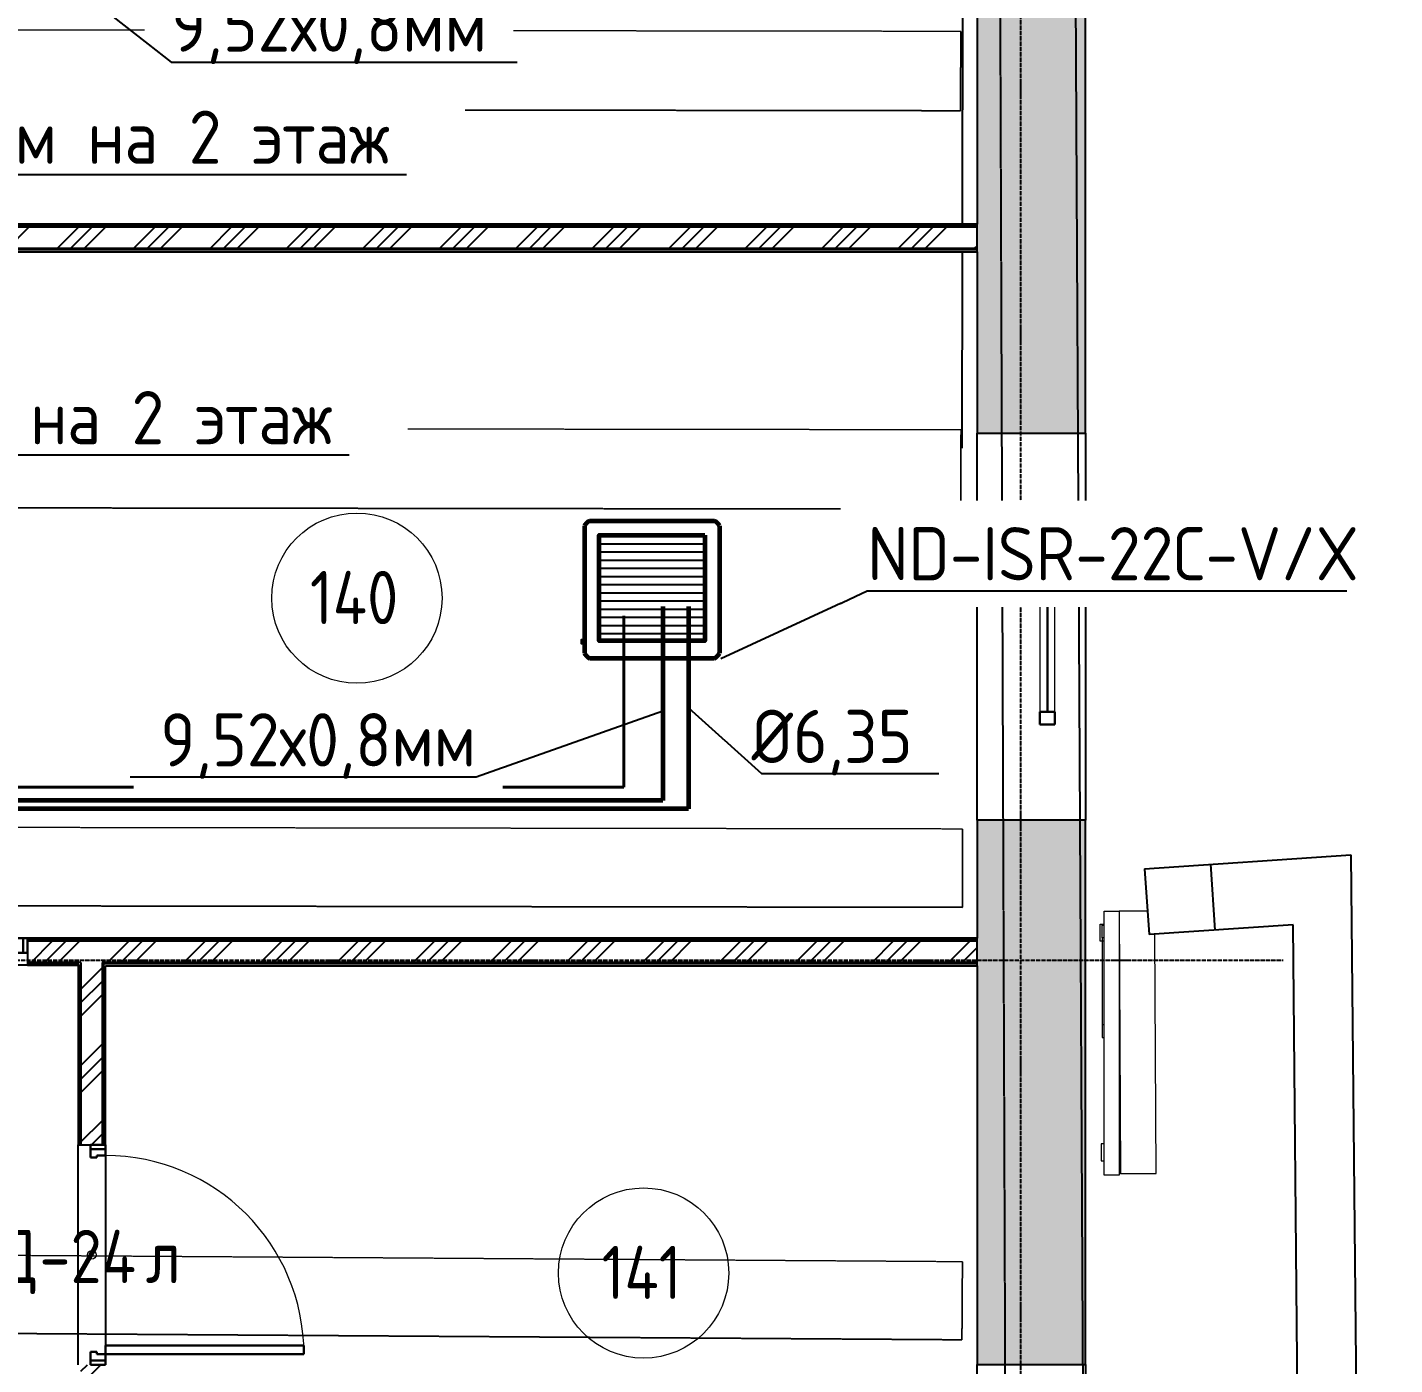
# Model space of a CAD drawing. Header units: millimetres. Extents: x -129048 to 476301, y -5853 to 215316.
# Drawn here: x 51242 to 57666, y 11356 to 17641 of the extents above; entities that cross this region are included whole.
import ezdxf
from ezdxf import colors
from ezdxf.entities.mleader import LeaderData, LeaderLine
from ezdxf.math import Vec2, Vec3

# ---------------------------------------------------------------- set-up
doc = ezdxf.new("R2010")
doc.units = ezdxf.units.MM
for name, pattern in [('ADSK_Линия сетки', [25, 20, -2.5, 0, -2.5]), ('ADSK_Сверху', [4.5, 3, -1.5]), ('ADSK_Снесено', [4.5, 3, -1.5])]:
    doc.linetypes.add(name, pattern=pattern)
for name, color, linetype, lineweight, true_color in [('_ Окна', 5, 'Continuous', 30, 0x0000ff), ('Линии', 7, 'Continuous', 9, 0x00a600), ('Стены внутренние', 5, 'Continuous', 18, 0x0000ff), ('Стены наружные', 1, 'ADSK_Снесено', 18, 0xff0000), ('Стены штриховка', 5, 'Continuous', 18, 0x0000ff)]:
    doc.layers.add(name, color=color, linetype=linetype, lineweight=lineweight, true_color=true_color)
for name, color, linetype, lineweight in [('GAZLAITER', 1, 'Continuous', 40), ('Двери', 251, 'Continuous', 18), ('Дренаж', 36, 'Continuous', 40), ('Каркас', 7, 'Continuous', 18), ('Конд Запас', 3, 'Continuous', 40), ('Кондеи', 6, 'Continuous', 60), ('Марки дверей', 7, 'Continuous', 20), ('Марки помещений', 7, 'Continuous', 20), ('Обратка', 5, 'Continuous', 25), ('Окна', 251, 'Continuous', 18), ('Перекрытие', 7, 'Continuous', 18)]:
    doc.layers.add(name, color=color, linetype=linetype, lineweight=lineweight)
doc.layers.get('Конд Запас').off()
doc.styles.add('GOST Common_2', font='GOST Common_0.ttf', dxfattribs={"width": 0.9, "height": 250})
doc.styles.add('PIK', font='isocpeur.ttf', dxfattribs={"width": 0.9, "height": 250})
pattern_1 = [(45, (0, 0), (-179.6051, 179.6051), []), (45, (63.5, 0), (0, 359.2102), []), (45, (-63.5, 0), (0, 359.2102), [])]

# ---------------------------------------------------------------- blocks, each defined once
blk = doc.blocks.new('ADSK_БалкаЖБ_Прямоугольная - 372_6х306мм-822056-01 План 1-го этажа маркировочный')
at = {"layer": 'Каркас', "color": 253, "linetype": 'ADSK_Сверху', "true_color": 0xaaaaaa}
for p, q in [((-2914.6, 186.3), (-2914.6, -186.3)), ((-2914.6, 186.3), (2914.6, 186.3)), ((2914.6, -186.3), (2914.6, 186.3)), ((-2914.6, -186.3), (2914.6, -186.3))]:
    blk.add_line(p, q, dxfattribs=at)
at = {"layer": 'Каркас', "color": 253, "linetype": 'ADSK_Сверху', "true_color": 0xb2b2b2}
for p, q in [((-2914.6, -186.3), (-2914.6, 186.3)), ((2914.6, 186.3), (-2914.6, 186.3)), ((2914.6, 186.3), (2914.6, -186.3)), ((-2914.6, -186.3), (2914.6, -186.3))]:
    blk.add_line(p, q, dxfattribs=at)
blk = doc.blocks.new('ADSK_БалкаЖБ_Прямоугольная - 368х305мм-822055-01 План 1-го этажа маркировочный')
at = {"layer": 'Каркас', "color": 253, "linetype": 'ADSK_Сверху', "true_color": 0xaaaaaa}
for p, q in [((-2917.7, 184), (-2917.7, -184)), ((-2917.7, 184), (2917.7, 184)), ((2917.7, -184), (2917.7, 184)), ((-2917.7, -184), (2917.7, -184))]:
    blk.add_line(p, q, dxfattribs=at)
at = {"layer": 'Каркас', "color": 253, "linetype": 'ADSK_Сверху', "true_color": 0xb2b2b2}
for p, q in [((-2917.7, -184), (-2917.7, 184)), ((2917.7, 184), (-2917.7, 184)), ((2917.7, 184), (2917.7, -184)), ((-2917.7, -184), (2917.7, -184))]:
    blk.add_line(p, q, dxfattribs=at)
blk = doc.blocks.new('ADSK_БалкаЖБ_Прямоугольная - 366_4х293мм-822490-01 План 1-го этажа маркировочный')
at = {"layer": 'Каркас', "color": 253, "linetype": 'ADSK_Сверху', "true_color": 0xaaaaaa}
for p, q in [((-2922.5, 183.2), (-2922.5, -183.2)), ((-2922.5, 183.2), (2922.5, 183.2)), ((2922.5, -183.2), (2922.5, 183.2)), ((-2922.5, -183.2), (2922.5, -183.2))]:
    blk.add_line(p, q, dxfattribs=at)
at = {"layer": 'Каркас', "color": 253, "linetype": 'ADSK_Сверху', "true_color": 0xb2b2b2}
for p, q in [((-2922.5, -183.2), (-2922.5, 183.2)), ((2922.5, 183.2), (-2922.5, 183.2)), ((2922.5, 183.2), (2922.5, -183.2)), ((-2922.5, -183.2), (2922.5, -183.2))]:
    blk.add_line(p, q, dxfattribs=at)
blk = doc.blocks.new('AC_Окно_1Створка - 1233х1278h-807676-01 План 1-го этажа маркировочный')
at = {"layer": 'Линии', "color": 8, "lineweight": 18, "true_color": 0x808080}
for p, q in [((-514.6, -216.7), (-594.6, -216.7)), ((-594.6, -216.7), (-594.6, -231)), ((-514.6, -231.4), (-514.6, -216.7)), ((438.4, -236.1), (438.4, -216.7)), ((438.4, -216.7), (518.4, -216.7)), ((518.4, -216.7), (518.4, -236.4)), ((-654.6, -306.7), (-654.6, -300.7)), ((-654.6, -306.7), (-619.6, -306.7)), ((578.4, -306.7), (-654.6, -306.7)), ((-654.6, -306.7), (-654.6, -474.7)), ((-634.6, -300.8), (-634.6, -306.7)), ((-634.6, -306.7), (-554.6, -306.7)), ((-554.6, -306.7), (-554.6, -301.2)), ((558.4, -306.7), (478.4, -306.7)), ((578.4, -306.7), (543.4, -306.7)), ((578.4, -439.7), (578.4, -306.7)), ((-654.6, -474.7), (470.3, -474.7))]:
    blk.add_line(p, q, dxfattribs=at)
blk = doc.blocks.new('Витраж-тент со смещением вовне - 60мм 30 сдвиг-1466963-01 План 1-го этажа маркировочный')
at = {"layer": '_ Окна'}
for p, q in [((-450, 25), (-450, -45)), ((-450, 25), (-390, 25)), ((-450, -45), (-450, 25)), ((-390, 25), (-390, -45)), ((450, 25), (390, 25)), ((390, 25), (390, -45)), ((450, -45), (450, 25)), ((450, -45), (450, 25)), ((-390, -45), (-450, -45)), ((-390, -10), (390, -10)), ((390, -45), (450, -45))]:
    blk.add_line(p, q, dxfattribs=at)
at = {"layer": 'Окна'}
for p, q in [((390, 25), (-390, 25)), ((-390, -45), (390, -45))]:
    blk.add_line(p, q, dxfattribs=at)
blk = doc.blocks.new('Витраж-тент со смещением вовне - 60мм 11 сдвиг-1466981-01 План 1-го этажа маркировочный')
at = {"layer": 'Линии', "color": 8, "lineweight": 18, "true_color": 0x808080}
for p, q in [((-264, -35), (-264, -45)), ((-264, -45), (-264, -35)), ((-204, -45), (-264, -45)), ((-204, -35), (-204, -45)), ((-204, -45), (204, -45)), ((204, -35), (204, -45)), ((204, -45), (264, -45)), ((264, -45), (264, -35)), ((264, -45), (264, -35))]:
    blk.add_line(p, q, dxfattribs=at)
blk = doc.blocks.new('Прямоугольный импост - 70х20_56мм-1423994-01 План 1-го этажа маркировочный')
at = {"layer": 'Линии', "color": 8, "lineweight": 18, "true_color": 0x808080}
for p, q in [((56301.2, 12247.1), (56301.2, 12867.1)), ((56371.2, 12867.1), (56371.2, 12247.1)), ((56371.2, 12247.1), (56301.2, 12247.1))]:
    blk.add_line(p, q, dxfattribs=at)
blk = doc.blocks.new('Прямоугольный импост - 70х20_56мм-1423996-01 План 1-го этажа маркировочный')
at = {"layer": 'Линии', "color": 8, "lineweight": 18, "true_color": 0x808080}
for p, q in [((56301.2, 13487.1), (56371.2, 13487.1)), ((56301.2, 12867.1), (56301.2, 13487.1)), ((56371.2, 13487.1), (56371.2, 12867.1))]:
    blk.add_line(p, q, dxfattribs=at)
blk = doc.blocks.new('AC_Дверь_Однопольная - Д-24п 970х2200h-1983230-01 План 1-го этажа маркировочный')
at = {"layer": 'Двери', "lineweight": 30}
for p, q in [((-435, 933.5), (-395, 933.5)), ((-435, 63.5), (-435, 933.5)), ((-395, 933.5), (-395, 63.5)), ((-485, 63.5), (-465, 63.5)), ((-485, -6.5), (-485, 63.5)), ((-465, 63.5), (-435, 63.5)), ((-465, -6.5), (-465, 63.5)), ((-465, 63.5), (-465, -6.5)), ((-395, 63.5), (-435, 63.5)), ((-435, 63.5), (-435, 23.5)), ((-435, 23.5), (-425, 23.5)), ((-425, 23.5), (-425, -6.5)), ((425, 23.5), (435, 23.5)), ((425, -6.5), (425, 23.5)), ((435, 63.5), (465, 63.5)), ((435, 23.5), (435, 63.5)), ((465, 63.5), (465, -6.5)), ((465, 63.5), (485, 63.5)), ((465, -6.5), (465, 63.5)), ((485, 63.5), (485, -6.5)), ((-465, -6.5), (-485, -6.5)), ((-425, -6.5), (-465, -6.5)), ((465, -6.5), (425, -6.5)), ((485, -6.5), (465, -6.5))]:
    blk.add_line(p, q, dxfattribs=at)
at = {"layer": 'Двери'}
blk.add_arc((-435, 63.5), 870, 0, 90, dxfattribs=at)
blk = doc.blocks.new('AC_Дверь_Однопольная - Д-24л 1033х2200h-1983231-01 План 1-го этажа маркировочный')
at = {"layer": 'Двери', "lineweight": 30}
for p, q in [((466.5, 996.5), (426.5, 996.5)), ((426.5, 996.5), (426.5, 63.5)), ((466.5, 63.5), (466.5, 996.5)), ((-496.5, 63.5), (-516.5, 63.5)), ((-516.5, 63.5), (-516.5, -6.5)), ((-466.5, 63.5), (-496.5, 63.5)), ((-496.5, 63.5), (-496.5, -6.5)), ((-496.5, -6.5), (-496.5, 63.5)), ((-466.5, 23.5), (-466.5, 63.5)), ((-456.5, 23.5), (-466.5, 23.5)), ((-456.5, -6.5), (-456.5, 23.5)), ((426.5, 63.5), (466.5, 63.5)), ((466.5, 23.5), (456.5, 23.5)), ((456.5, 23.5), (456.5, -6.5)), ((496.5, 63.5), (466.5, 63.5)), ((466.5, 63.5), (466.5, 23.5)), ((496.5, -6.5), (496.5, 63.5)), ((516.5, 63.5), (496.5, 63.5)), ((496.5, 63.5), (496.5, -6.5)), ((516.5, -6.5), (516.5, 63.5)), ((-516.5, -6.5), (-496.5, -6.5)), ((-496.5, -6.5), (-456.5, -6.5)), ((456.5, -6.5), (496.5, -6.5)), ((496.5, -6.5), (516.5, -6.5))]:
    blk.add_line(p, q, dxfattribs=at)
at = {"layer": 'Двери'}
blk.add_arc((466.5, 63.5), 933, 90, 180, dxfattribs=at)
blk = doc.blocks.new('ADSK_Марка_Помещение_ОдноЗначение - Номер-247393-01 План 1-го этажа маркировочный')
at = {"layer": 'Марки помещений'}
blk.add_circle((0, 0), 4, dxfattribs=at)
blk = doc.blocks.new('ADSK_Марка_Дверь - Марка типа и комментарии-2020407-01 План 1-го этажа маркировочный')
at = {"layer": 'Марки дверей', "lineweight": 9}
blk.add_circle((0, 0), 0.2, dxfattribs=at)
blk = doc.blocks.new('Фанкйол')
at = {"layer": 'Кондеи', "lineweight": 25}
h = blk.add_hatch(dxfattribs=at)
h.set_pattern_fill('LINE', color=256, scale=11.68, angle=90)
h.set_pattern_definition([(90, (495465.057, -661010.487), (-37.084, 2e-15), [])])
h.paths.add_polyline_path([(20708.9, 22771.3), (20708.9, 22292.3), (21187.9, 22292.3), (21187.9, 22771.3)])
at = {"layer": 'Кондеи'}
for points in [[(20642.8, 22249.6), (20642.8, 22814)], [(20666.2, 22837.4), (21244.8, 22837.4)], [(21268.2, 22814), (21268.2, 22249.7)], [(21244.8, 22226.2), (20666.2, 22226.2)]]:
    blk.add_lwpolyline(points, dxfattribs=at)
blk.add_lwpolyline([(20708.9, 22771.3), (21187.9, 22771.3), (21187.9, 22292.3), (20708.9, 22292.3)], close=True, dxfattribs=at)
for centre, radius, start, end in [((20688.8, 22791.4), 51.3, 116.21469, 153.78806), ((21222.2, 22791.5), 51.2, 26.14279, 63.80121), ((20688.8, 22272.2), 51.3, 206.21194, 243.78531), ((21222.4, 22272), 51, 296.16014, 334.02027)]:
    blk.add_arc(centre, radius, start, end, dxfattribs=at)
at = {"layer": 'Обратка'}
blk.add_lwpolyline([(21199.9, 22226.2), (21183.4, 22226.2), (21183.4, 22209.7), (21199.9, 22209.7)], close=True, dxfattribs=at)

msp = doc.modelspace()

# ---------------------------------------------------------------- hatches: boundary and pattern name
at = {"layer": 'Стены внутренние', "lineweight": 25, "true_color": 0x636466}
h = msp.add_hatch(dxfattribs=at)
h.set_pattern_fill('FP_3', color=251, style=0, pattern_type=2)
h.set_pattern_definition(pattern_1)
h.paths.add_polyline_path([(54554.24089, 16601.78828), (55703.94922, 16601.78828), (55703.94922, 16701.78828), (49741.72539, 16701.78828), (49741.88777, 16601.78828), (50095.30522, 16601.78828)])
h = msp.add_hatch(dxfattribs=at)
h.set_pattern_fill('FP_3', color=251, style=0, pattern_type=2)
h.set_pattern_definition(pattern_1)
h.paths.add_polyline_path([(51493.23795, 13246.21709), (51493.23795, 13346.21709), (51241.73795, 13346.21709), (51241.73795, 13246.21709), (51488.72262, 13246.21709)])
h.paths.add_polyline_path([(49746.60448, 13246.21709), (50271.73795, 13246.21709), (50271.73795, 13346.21709), (49746.46329, 13346.21709)])
h = msp.add_hatch(dxfattribs=at)
h.set_pattern_fill('FP_3', color=251, style=0, pattern_type=2)
h.set_pattern_definition(pattern_1)
h.paths.add_polyline_path([(51593.23795, 11165.5676), (51593.23795, 11356.21709), (51493.23795, 11356.21709), (51493.23795, 11165.5676)])
h.paths.add_polyline_path([(51538.23795, 12389.21709), (51593.23795, 12389.21709), (51593.23795, 13346.21709), (51493.23795, 13346.21709), (51493.23795, 12389.21709)])
h = msp.add_hatch(dxfattribs=at)
h.set_pattern_fill('FP_3', color=251, style=0, pattern_type=2)
h.set_pattern_definition(pattern_1)
h.paths.add_polyline_path([(51593.23795, 13246.21709), (55703.94922, 13246.21709), (55703.94922, 13346.21709), (51593.23795, 13346.21709), (51593.23795, 13296.21709)])
at = {"layer": 'Стены наружные', "linetype": 'Continuous', "lineweight": 25, "true_color": 0x636466}
h = msp.add_hatch(color=251, dxfattribs=at)
h.paths.add_polyline_path([(56213.94922, 9042.30207), (56213.94922, 9536.31257), (55703.94922, 9536.31257), (55703.94922, 9042.30207), (55830.59648, 9042.30207)])
h.paths.add_polyline_path([(55703.94922, 11356.31257), (56213.94922, 11356.31257), (56213.94922, 13914.84402), (55703.94922, 13914.84402), (55703.94922, 13510.50237)])
h.paths.add_polyline_path([(55703.94922, 15734.84402), (56213.94922, 15734.84402), (56213.94922, 17978.53278), (55703.94922, 17978.53278), (55703.94922, 15737.82735)])
h.paths.add_polyline_path([(56213.94922, 19798.53278), (56213.94922, 20861.19002), (55703.94922, 20863.54476), (55703.94922, 19798.53278)])

# ---------------------------------------------------------------- linework, layer by layer
at = {"linetype": 'ADSK_Линия сетки', "lineweight": 25}
for p, q in [((55909.91035, -4984.78696), (55909.91035, 44534.78674)), ((-11086.22475, 13256.78828), (57141.71826, 13256.78828))]:
    msp.add_line(p, q, dxfattribs=at)
at = {"color": 251, "lineweight": 25, "true_color": 0x636466}
msp.add_lwpolyline([(46033.2121, 20934.05859), (46033.2121, 43759.20652), (56032.61764, 43759.20652), (56213.94922, 8532.30207), (49933.40071, 8532.30207), (49933.40071, 150.23165), (42036.9317, 150.23165), (42036.9317, 2106.78828), (31235.97355, 2186.47811), (31336.39547, 2185.73719), (31336.39547, -2732.56685), (18972.64368, -2732.56685), (18972.64368, 2186.47811), (8272.99741, 2186.47811), (8272.99741, 272.0206), (290.4987, 306.78828), (290.4987, 8529.25245)], dxfattribs=at)
at = {"layer": 'GAZLAITER', "lineweight": 60, "ltscale": 10}
for p, q in [((54227.45908, 14918.85765), (54227.45908, 14007.74472)), ((54227.45908, 14007.74472), (49229.0938, 14007.74472))]:
    msp.add_line(p, q, dxfattribs=at)
at = {"layer": 'GAZLAITER', "color": 5, "lineweight": 60, "ltscale": 10}
for p, q in [((54347.45776, 14918.85711), (54347.45776, 13967.79304)), ((54347.45776, 13967.79304), (49229.25072, 13967.79304))]:
    msp.add_line(p, q, dxfattribs=at)
at = {"layer": 'Дренаж'}
for p, q in [((54043.8266, 14875.15635), (54043.8266, 14069.6232)), ((54043.8266, 14069.6232), (48397.05515, 14069.6232))]:
    msp.add_line(p, q, dxfattribs=at)
at = {"layer": 'Линии', "color": 251, "lineweight": 25, "true_color": 0x636466}
for p, q in [((56490.77881, 13687.25438), (57460.44765, 13752.57362)), ((57460.44765, 13752.57362), (57504.56204, 9139.56727)), ((56490.77881, 13687.25438), (56511.61395, 13377.95533)), ((56799.86308, 13708.07504), (56820.69821, 13398.776)), ((57188.58147, 13423.55751), (56511.61395, 13377.95533)), ((57226.76342, 9430.90164), (57188.58147, 13423.55751))]:
    msp.add_line(p, q, dxfattribs=at)
at = {"layer": 'Перекрытие', "color": 251, "lineweight": 25, "true_color": 0x636466}
for p, q in [((55635.06853, 16716.78828), (55638.44094, 19907.93451)), ((55633.95505, 15663.16156), (55634.93115, 16586.78828))]:
    msp.add_line(p, q, dxfattribs=at)
at = {"layer": 'Перекрытие', "color": 251, "linetype": 'ADSK_Сверху', "lineweight": 25, "true_color": 0x636466}
msp.add_line((55804.16215, 19903.87945), (55843.57429, 8925.74999), dxfattribs=at)
at = {"layer": 'Стены внутренние', "color": 251, "lineweight": 25, "true_color": 0x636466}
for p, q in [((55703.94922, 16716.78828), (49741.70422, 16716.78828)), ((55703.94922, 16586.78828), (55703.94922, 16716.78828)), ((49741.88777, 16586.78828), (55703.94922, 16586.78828)), ((55703.94922, 13361.21709), (51241.73795, 13361.21709)), ((55703.94922, 13231.21709), (55703.94922, 13361.21709)), ((51241.73795, 13234.21709), (50271.73795, 13234.21709)), ((51241.73795, 13291.21709), (51241.73795, 13234.21709)), ((51241.73795, 13234.21709), (51481.23795, 13234.21709)), ((51481.23795, 13234.21709), (51481.23795, 12389.21709)), ((51608.23795, 12389.21709), (51608.23795, 13231.21709)), ((51608.23795, 13231.21709), (55703.94922, 13231.21709)), ((51481.23795, 12389.21709), (51538.23795, 12389.21709)), ((51481.23795, 11356.21709), (51481.23795, 12389.21709)), ((51608.23795, 12339.21709), (51608.23795, 11446.21709))]:
    msp.add_line(p, q, dxfattribs=at)
at = {"layer": 'Стены наружные', "color": 251, "linetype": 'Continuous', "lineweight": 25, "true_color": 0x636466}
for p, q in [((55703.94922, 17978.53278), (55703.94922, 16716.78828)), ((56213.94922, 15734.84402), (56213.94922, 17978.53278)), ((55703.94922, 16586.78828), (55703.94922, 15734.84402)), ((55703.94922, 15734.84402), (56213.94922, 15734.84402)), ((55703.94922, 13914.84402), (55703.94922, 15734.84402)), ((56213.94922, 15734.84402), (56213.94922, 13914.84402)), ((56213.94922, 13914.84402), (55703.94922, 13914.84402)), ((55703.94922, 13914.84402), (55703.94922, 13361.21709)), ((56213.94922, 11356.31257), (56213.94922, 13914.84402)), ((55703.94922, 13231.21709), (55703.94922, 11356.31257)), ((55703.94922, 11356.31257), (56213.94922, 11356.31257)), ((55703.94922, 9536.31257), (55703.94922, 11356.31257)), ((56213.94922, 11356.31257), (56213.94922, 9536.31257))]:
    msp.add_line(p, q, dxfattribs=at)
at = {"layer": 'Стены штриховка', "color": 251, "lineweight": 25, "true_color": 0x636466}
for p, q in [((55703.94922, 16707.78828), (49741.71692, 16707.78828)), ((55703.94922, 16701.78828), (49741.72539, 16701.78828)), ((55703.94922, 16601.78828), (49741.86659, 16601.78828)), ((55703.94922, 16595.78828), (49741.87506, 16595.78828)), ((55703.94922, 13352.21709), (51241.73795, 13352.21709)), ((55703.94922, 13346.21709), (51241.73795, 13346.21709)), ((51493.23795, 13246.21709), (51241.73795, 13246.21709)), ((51483.23795, 13236.21709), (51241.73795, 13236.21709)), ((51483.23795, 13236.21709), (51483.23795, 12389.21709)), ((51493.23795, 13246.21709), (51493.23795, 12389.21709)), ((51593.23795, 13246.21709), (51593.23795, 12389.21709)), ((55703.94922, 13246.21709), (51593.23795, 13246.21709)), ((51599.23795, 13240.21709), (51599.23795, 12389.21709)), ((55703.94922, 13240.21709), (51599.23795, 13240.21709))]:
    msp.add_line(p, q, dxfattribs=at)

# ---------------------------------------------------------------- block references
at = {"layer": '_ Окна', "color": 251, "lineweight": 25, "true_color": 0x636466, "rotation": 270.0000000000003}
msp.add_blockref('Витраж-тент со смещением вовне - 60мм 30 сдвиг-1466963-01 План 1-го этажа маркировочный', (56043.94922, 14814.84402), dxfattribs=at)
at = {"layer": 'Двери', "color": 251, "lineweight": 25, "true_color": 0x636466}
msp.add_blockref('AC_Дверь_Однопольная - Д-24п 970х2200h-1983230-01 План 1-го этажа маркировочный', (50756.73795, 13297.71709), dxfattribs=at)
at = {"layer": 'Двери', "color": 251, "lineweight": 25, "true_color": 0x636466, "rotation": 270}
msp.add_blockref('AC_Дверь_Однопольная - Д-24л 1033х2200h-1983231-01 План 1-го этажа маркировочный', (51544.73795, 11872.71709), dxfattribs=at)
at = {"layer": 'Каркас', "color": 251, "linetype": 'ADSK_Сверху', "lineweight": 25, "true_color": 0x636466}
for name, p, rotation in [('ADSK_БалкаЖБ_Прямоугольная - 372_6х306мм-822056-01 План 1-го этажа маркировочный', (52712.11375, 17439.83168), 179.9222430767021), ('ADSK_БалкаЖБ_Прямоугольная - 372_6х306мм-822056-01 План 1-го этажа маркировочный', (52713.48058, 15567.27266), 179.9222430767021), ('ADSK_БалкаЖБ_Прямоугольная - 368х305мм-822055-01 План 1-го этажа маркировочный', (52717.95433, 13694.1502), 179.9112611248863), ('ADSK_БалкаЖБ_Прямоугольная - 366_4х293мм-822490-01 План 1-го этажа маркировочный', (52711.42658, 11675.69351), 179.6201257942965)]:
    msp.add_blockref(name, p, dxfattribs=dict(at, rotation=rotation))
at = {"layer": 'Линии', "color": 251, "lineweight": 25, "true_color": 0x636466}
for name, p, rotation in [('AC_Окно_1Створка - 1233х1278h-807676-01 План 1-го этажа маркировочный', (56067.32087, 12907.21722), 90.28111016361687), ('Витраж-тент со смещением вовне - 60мм 11 сдвиг-1466981-01 План 1-го этажа маркировочный', (56336.21832, 13158.1152), 269.9999999999997)]:
    msp.add_blockref(name, p, dxfattribs=dict(at, rotation=rotation))
for name in ['Прямоугольный импост - 70х20_56мм-1423996-01 План 1-го этажа маркировочный', 'Прямоугольный импост - 70х20_56мм-1423994-01 План 1-го этажа маркировочный']:
    msp.add_blockref(name, (0, 0), dxfattribs=at)
at = {"layer": 'Марки дверей', "color": 251, "lineweight": 25, "true_color": 0x636466, "xscale": 99.99999999999993, "yscale": 99.99999999999993, "zscale": 99.99999999999993}
msp.add_blockref('ADSK_Марка_Дверь - Марка типа и комментарии-2020407-01 План 1-го этажа маркировочный', (51544.73795, 11872.71709), dxfattribs=at)
at = {"layer": 'Марки помещений', "color": 251, "lineweight": 25, "true_color": 0x636466, "xscale": 99.99999999999993, "yscale": 99.99999999999993, "zscale": 99.99999999999993}
for p in [(52790.07117, 14958.91037), (54137.04959, 11786.99346)]:
    msp.add_blockref('ADSK_Марка_Помещение_ОдноЗначение - Номер-247393-01 План 1-го этажа маркировочный', p, dxfattribs=at)

# ---------------------------------------------------------------- texts
at = {"layer": 'Марки дверей', "color": 251, "lineweight": 25, "true_color": 0x636466, "char_height": 250, "attachment_point": 1, "style": 'GOST Common_2'}
for s, insert, width in [('\\fGOST Common|b0|i0|c204|p34|;\\W.9;Д', (51095.90868, 11989.73018), 245.316375), ('-24', (51298.31493, 11989.73018), 606.07575), ('\\fGOST Common|b0|i0|c204|p34|;\\W.9;л', (51798.37743, 11989.73018), 194.8100625)]:
    msp.add_mtext(s, dxfattribs=dict(at, insert=insert, width=width))
at = {"layer": 'Марки помещений', "color": 251, "lineweight": 25, "true_color": 0x636466, "char_height": 250, "attachment_point": 1, "style": 'GOST Common_2'}
for s, insert, width in [('140', (52569.11391, 15086.63544), 548.35425), ('141', (53939.49233, 11914.71853), 490.63275)]:
    msp.add_mtext(s, dxfattribs=dict(at, insert=insert, width=width))

# ---------------------------------------------------------------- next in the draw order: leaders
at = {"layer": 'GAZLAITER', "color": 18, "lineweight": 25, "ltscale": 10, "true_color": 0x000000}
ml = msp.add_multileader_mtext('Standard', dxfattribs=at)
ml.set_content('Подъем на 2 этаж', color=250, style='PIK')
ml.set_leader_properties()
ml.build(insert=Vec2(0, 0))
ml.multileader.update_dxf_attribs({"text_left_attachment_type": 6, "text_right_attachment_type": 6, "dogleg_length": 0.36, "arrow_head_size": 0.18})
ctx = ml.context
ctx.base_point, ctx.char_height, ctx.arrow_head_size, ctx.landing_gap_size, ctx.plane_origin = Vec3(50352.52216, 16950.19632), 250, 0.18, 0.09, Vec3(49197.22451, 17721.57343)
ctx.left_attachment, ctx.right_attachment = 6, 6
notes = []
notes.append((ctx, [(0, (1, 1, 0), (50352.16216, 16950.19632), (1, 0), 0.36, [(0, [(49224.35644, 17721.57343)], 0, [])])]))
ctx.mtext.insert, ctx.mtext.width, ctx.mtext.flow_direction = Vec3(50352.61216, 17250.19632), 2819.877419, 5
ctx.mtext.has_bg_fill, ctx.mtext.bg_color, ctx.mtext.bg_scale_factor, ctx.mtext.bg_transparency, ctx.mtext.use_window_bg_color = 1, -1027028792, 1.5, 0, 1
ml = msp.add_multileader_mtext('Standard', dxfattribs=at)
ml.set_content('Подъем на 2 этаж', color=250, style='PIK')
ml.set_leader_properties()
ml.build(insert=Vec2(0, 0))
ml.multileader.update_dxf_attribs({"text_left_attachment_type": 6, "text_right_attachment_type": 6, "dogleg_length": 0.36, "arrow_head_size": 0.18})
ctx = ml.context
ctx.base_point, ctx.char_height, ctx.arrow_head_size, ctx.landing_gap_size, ctx.plane_origin = Vec3(50083.75884, 15632.04685), 250, 0.18, 0.09, Vec3(49148.11044, 14130.26737)
ctx.left_attachment, ctx.right_attachment = 6, 6
notes.append((ctx, [(0, (1, 1, 0), (50083.39884, 15632.04685), (1, 0), 0.36, [(0, [(49148.11044, 14130.26737)], 0, [])])]))
ctx.mtext.insert, ctx.mtext.width, ctx.mtext.flow_direction = Vec3(50083.84884, 15932.04685), 2819.877419, 5
ctx.mtext.has_bg_fill, ctx.mtext.bg_color, ctx.mtext.bg_scale_factor, ctx.mtext.bg_transparency, ctx.mtext.use_window_bg_color = 1, -1027028792, 1.5, 0, 1
ml = msp.add_multileader_mtext('Standard', dxfattribs=at)
ml.set_content('{\\C256;\\c0;%%C6,35}', color=1, style='PIK')
ml.set_leader_properties()
ml.build(insert=Vec2(0, 0))
ml.multileader.update_dxf_attribs({"text_left_attachment_type": 6, "text_right_attachment_type": 6, "dogleg_length": 0.36, "arrow_head_size": 0.18})
ctx = ml.context
ctx.base_point, ctx.char_height, ctx.arrow_head_size, ctx.landing_gap_size, ctx.plane_origin = Vec3(54691.92947, 14133.9029), 250, 0.18, 0.09, Vec3(54347.45776, 14406.93377)
ctx.left_attachment, ctx.right_attachment, ctx.text_align_type = 6, 6, 2
notes.append((ctx, [(0, (1, 1, 0), (54691.56947, 14133.9029), (1, 0), 0.36, [(0, [(54347.45776, 14443.32507)], 0, [])])]))
ctx.mtext.insert, ctx.mtext.alignment, ctx.mtext.flow_direction = Vec3(55400.76947, 14433.9029), 3, 5
ctx.mtext.has_bg_fill, ctx.mtext.bg_color, ctx.mtext.bg_scale_factor, ctx.mtext.bg_transparency, ctx.mtext.use_window_bg_color = 1, -1027028792, 1.5, 0, 1
at = {"layer": 'Кондеи', "color": 18, "lineweight": 25, "ltscale": 10, "true_color": 0x000000}
ml = msp.add_multileader_mtext('Standard', dxfattribs=at)
ml.set_content('ND-ISR-22С-V/X', color=250, style='PIK')
ml.set_leader_properties()
ml.build(insert=Vec2(0, 0))
ml.multileader.update_dxf_attribs({"text_left_attachment_type": 6, "text_right_attachment_type": 6, "dogleg_length": 0.36, "arrow_head_size": 0.18})
ctx = ml.context
ctx.base_point, ctx.char_height, ctx.arrow_head_size, ctx.landing_gap_size, ctx.plane_origin = Vec3(55188.14475, 14992.67627), 250, 0.18, 0.09, Vec3(54499.17631, 14463.86527)
ctx.left_attachment, ctx.right_attachment = 6, 6
notes.append((ctx, [(0, (1, 1, 0), (55187.78475, 14992.67627), (1, 0), 0.36, [(0, [(54499.17631, 14675.46446)], 0, [])])]))
ctx.mtext.insert, ctx.mtext.flow_direction = Vec3(55188.23475, 15292.67627), 5
ctx.mtext.has_bg_fill, ctx.mtext.bg_color, ctx.mtext.bg_scale_factor, ctx.mtext.bg_transparency, ctx.mtext.use_window_bg_color = 1, -1027028792, 1.5, 0, 1
for ctx, leaders in notes:
    for number, flags, end, landing, length, lines in leaders:
        leader = LeaderData()
        leader.index, (leader.has_last_leader_line, leader.has_dogleg_vector, leader.attachment_direction) = number, flags
        leader.last_leader_point, leader.dogleg_vector, leader.dogleg_length = Vec3(end), Vec3(landing), length
        for number, points, colour, breaks in lines:
            line = LeaderLine()
            line.index, line.vertices, line.color, line.breaks = number, Vec3.list(points), colors.encode_raw_color(colour), breaks
            leader.lines.append(line)
        ctx.leaders.append(leader)

# ---------------------------------------------------------------- next in the draw order: block references
at = {"layer": 'Конд Запас', "lineweight": 60, "ltscale": 10, "xscale": 1.035, "yscale": 1.035, "zscale": 1.035, "rotation": 270}
msp.add_blockref('Фанкйол', (30856.17608, 36688.05847), dxfattribs=at)

# ---------------------------------------------------------------- next in the draw order: leaders
at = {"layer": 'GAZLAITER', "color": 18, "lineweight": 25, "ltscale": 10, "true_color": 0x000000}
ml = msp.add_multileader_mtext('Standard', dxfattribs=at)
ml.set_content('9,52х0,8мм', color=250, style='PIK')
ml.set_leader_properties()
ml.build(insert=Vec2(0, 0))
ml.multileader.update_dxf_attribs({"text_left_attachment_type": 6, "text_right_attachment_type": 6, "dogleg_length": 0.36, "arrow_head_size": 0.18})
ctx = ml.context
ctx.base_point, ctx.char_height, ctx.arrow_head_size, ctx.landing_gap_size, ctx.plane_origin = Vec3(51917.27733, 17477.21042), 250, 0.18, 0.09, Vec3(48602.85077, 18445.57833)
ctx.left_attachment, ctx.right_attachment = 6, 6
notes = []
notes.append((ctx, [(0, (1, 1, 0), (51916.91733, 17477.21042), (1, 0), 0.36, [(0, [(50573.04022, 18539.42151)], 0, [])])]))
ctx.mtext.insert, ctx.mtext.flow_direction = Vec3(51917.36733, 17777.21042), 5
ctx.mtext.has_bg_fill, ctx.mtext.bg_color, ctx.mtext.bg_scale_factor, ctx.mtext.bg_transparency, ctx.mtext.use_window_bg_color = 1, -1027028792, 1.5, 0, 1
ml = msp.add_multileader_mtext('Standard', dxfattribs=at)
ml.set_content('9,52х0,8мм', color=250, style='PIK')
ml.set_leader_properties()
ml.build(insert=Vec2(0, 0))
ml.multileader.update_dxf_attribs({"text_left_attachment_type": 6, "text_right_attachment_type": 6, "dogleg_length": 0.36, "arrow_head_size": 0.18})
ctx = ml.context
ctx.base_point, ctx.char_height, ctx.arrow_head_size, ctx.landing_gap_size, ctx.plane_origin = Vec3(51932.36395, 14117.85036), 250, 0.18, 0.09, Vec3(52419.94104, 14937.81165)
ctx.left_attachment, ctx.right_attachment, ctx.text_align_type = 6, 6, 2
notes.append((ctx, [(1, (1, 1, 0), (53350.40395, 14117.85036), (-1, 0), 0.36, [(0, [(54227.45908, 14426.90988)], 0, [])])]))
ctx.mtext.insert, ctx.mtext.alignment, ctx.mtext.flow_direction = Vec3(53349.95395, 14417.85036), 3, 5
ctx.mtext.has_bg_fill, ctx.mtext.bg_color, ctx.mtext.bg_scale_factor, ctx.mtext.bg_transparency, ctx.mtext.use_window_bg_color = 1, -1027028792, 1.5, 0, 1
for ctx, leaders in notes:
    for number, flags, end, landing, length, lines in leaders:
        leader = LeaderData()
        leader.index, (leader.has_last_leader_line, leader.has_dogleg_vector, leader.attachment_direction) = number, flags
        leader.last_leader_point, leader.dogleg_vector, leader.dogleg_length = Vec3(end), Vec3(landing), length
        for number, points, colour, breaks in lines:
            line = LeaderLine()
            line.index, line.vertices, line.color, line.breaks = number, Vec3.list(points), colors.encode_raw_color(colour), breaks
            leader.lines.append(line)
        ctx.leaders.append(leader)

doc.saveas('drawing.dxf')
